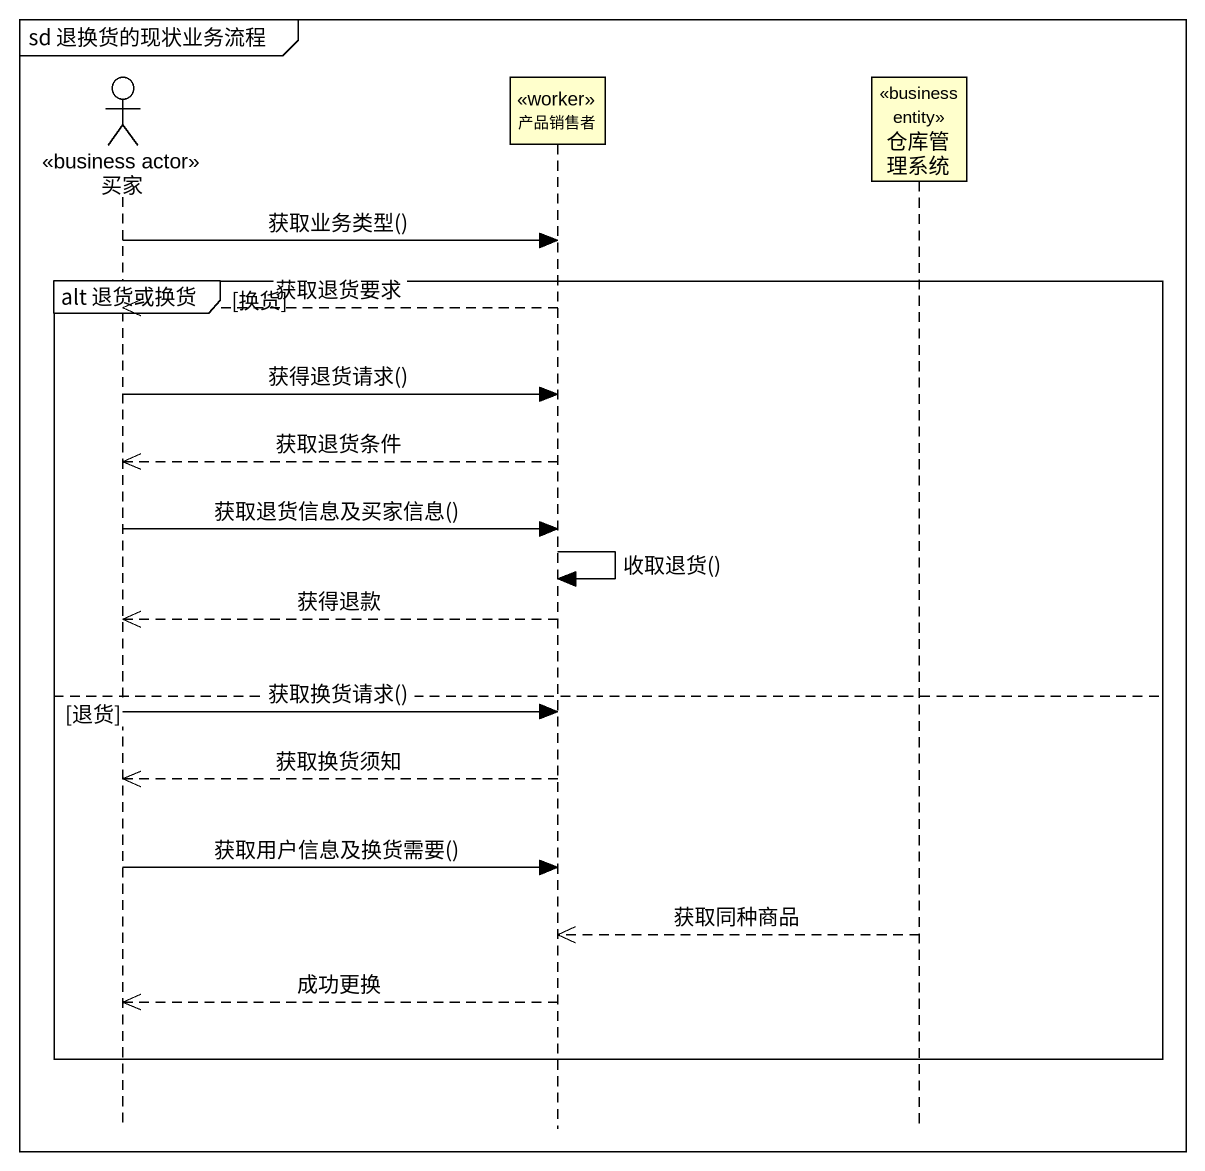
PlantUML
@startuml
mainframe sd 退换货的现状业务流程
hide footbox
actor 买家 <<business actor>>
participant 产品销售者 <<worker>>
participant 仓库管理系统 <<business entity>>

买家 -> 产品销售者 : 获取业务类型()
group alt 退货或换货 [换货]
  产品销售者 -->> 买家 : 获取退货要求
  买家 -> 产品销售者 : 获得退货请求()
  产品销售者 -->> 买家 : 获取退货条件
  买家 -> 产品销售者 : 获取退货信息及买家信息()
  产品销售者 -> 产品销售者 : 收取退货()
  产品销售者 -->> 买家 : 获得退款
else 退货
  买家 -> 产品销售者 : 获取换货请求()
  产品销售者 -->> 买家 : 获取换货须知
  买家 -> 产品销售者 : 获取用户信息及换货需要()
  仓库管理系统 -->> 产品销售者 : 获取同种商品
  产品销售者 -->> 买家 : 成功更换
end
@enduml
